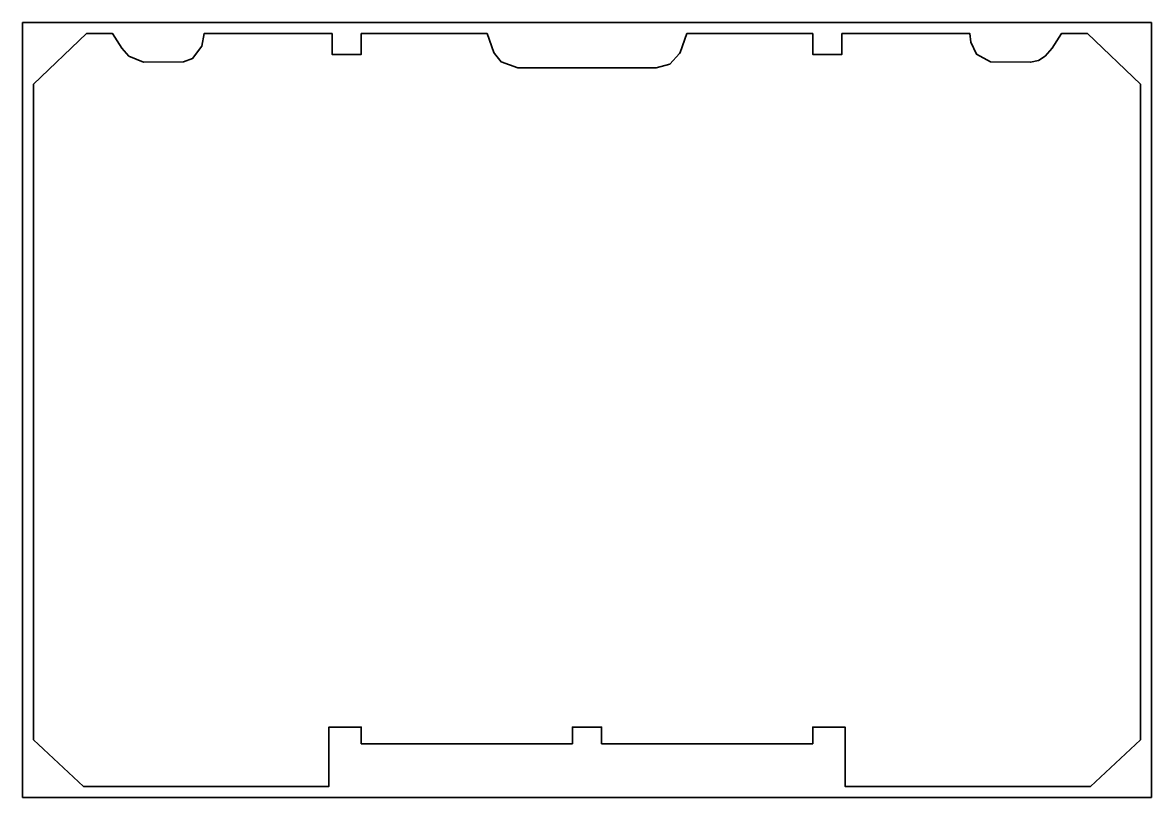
# Model space of a CAD drawing. Header units: millimetres. Extents: x -150 to 360, y -26 to 323.
import ezdxf

# ---------------------------------------------------------------- set-up
doc = ezdxf.new("R2010")
doc.units = ezdxf.units.MM
doc.header["$MEASUREMENT"] = 0
doc.layers.get('0').update_dxf_attribs({"lineweight": 0})
doc.layers.add('Safety', color=7, linetype='Continuous', lineweight=0)

msp = doc.modelspace()

# ---------------------------------------------------------------- linework, layer by layer
at = {"color": 18, "lineweight": 35, "true_color": 0x000000}
msp.add_lwpolyline([(105, 5.5), (98.43, 5.5), (98.43, -2.01), (3.17, -2.01), (3.17, 5.5), (-11.37, 5.5), (-11.37, -21.25), (-122.12, -21.25), (-144.58, -0.26), (-144.58, 295.48), (-120.71, 318.25), (-108.98, 318.25), (-104.76, 311.71), (-101.58, 308.14), (-95.1, 305.37), (-77.07, 305.58), (-72.89, 306.99), (-68.74, 312.57), (-67.68, 318.25), (-9.97, 318.25), (-9.97, 308.87), (3.17, 308.87), (3.17, 318.25), (59.95, 318.25), (63, 309.81), (63.23, 309.31), (66.24, 305.47), (73.82, 302.77), (105, 302.77), (136.18, 302.77), (142.43, 304.52), (146.77, 309.31), (147, 309.81), (150.05, 318.25), (206.83, 318.25), (206.83, 308.87), (219.97, 308.87), (219.97, 318.25), (277.68, 318.25), (278.18, 314.49), (280.73, 308.94), (287.07, 305.58), (305.1, 305.37), (308.59, 306.17), (311.58, 308.14), (314.76, 311.71), (318.98, 318.25), (330.71, 318.25), (354.58, 295.48), (354.58, -0.26), (332.12, -21.25), (221.37, -21.25), (221.37, 5.5), (206.83, 5.5), (206.83, -2.01), (111.57, -2.01), (111.57, 5.5)], close=True, dxfattribs=at)
at = {"layer": 'Safety', "color": 18, "lineweight": 35, "true_color": 0x000000}
msp.add_lwpolyline([(359.58, 323.25), (-149.58, 323.25), (-149.58, -26.25), (359.58, -26.25)], close=True, dxfattribs=at)

doc.saveas('drawing.dxf')
